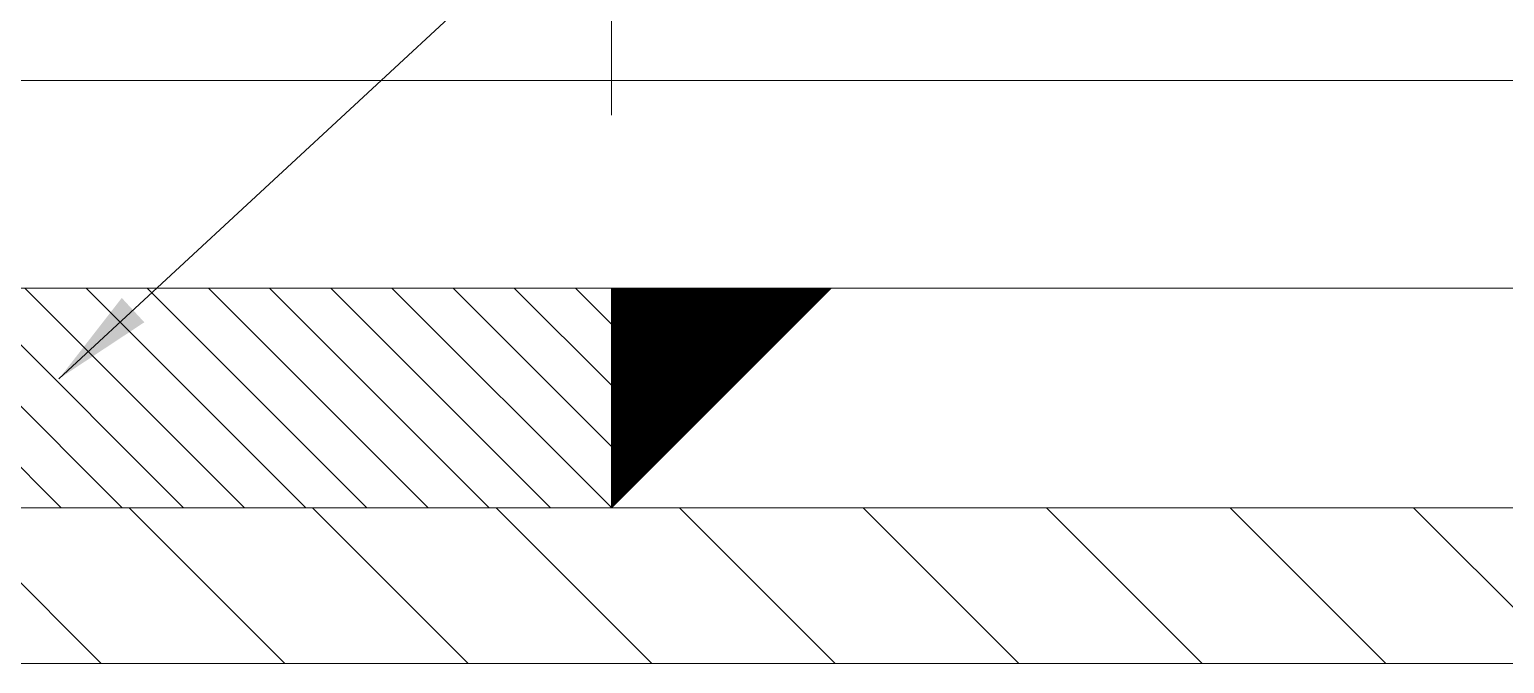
# Model space of a CAD drawing. Extents: x 174420 to 213214, y -41877 to -13498.
# Drawn here: x 212049 to 212561, y -25820 to -25600 of the extents above; entities that cross this region are included whole.
import ezdxf

# ---------------------------------------------------------------- set-up
doc = ezdxf.new("R2010")
doc.units = 0
doc.header["$LTSCALE"] = 500
doc.header["$MEASUREMENT"] = 0
doc.layers.get('0').update_dxf_attribs({"linetype": 'CONTINUOUS', "lineweight": 9})
doc.layers.add('COTAS', color=2, linetype='CONTINUOUS', lineweight=9)
doc.layers.add('FIBRA', color=3, linetype='CONTINUOUS', lineweight=20)
doc.styles.get("Standard").update_dxf_attribs({"font": 'SIMPLEX.shx', "width": 0.8, "height": 80})
doc.dimstyles.new('ISO-25', dxfattribs={"dimtxt": 2.5, "dimasz": 2.5, "dimexe": 1.25, "dimexo": 0.625, "dimtad": 1, "dimtih": 1, "dimdec": 4, "dimdsep": 46, "dimtxsty": 'Standard', "dimcen": 2.5, "dimadec": 0, "dimazin": 0, "dimtfac": 1, "dimtdec": 4, "dimtmove": 0, "dimatfit": 3, "dimfxl": 1, "dimtvp": 1, "dimtolj": 1, "dimtzin": 0, "dimarcsym": 0})

# ---------------------------------------------------------------- blocks, each defined once
blk = doc.blocks.new('*X5')
at = {"color": 0}
for p, q in [((-684.02, 2941.14), (-684, 2941.16)), ((-684.02, 2940.96), (-683.82, 2941.16)), ((-684.02, 2940.78), (-683.64, 2941.16)), ((-684.02, 2940.61), (-683.46, 2941.16)), ((-684.02, 2940.43), (-683.29, 2941.16)), ((-684.02, 2940.25), (-683.11, 2941.16)), ((-684.02, 2940.08), (-682.93, 2941.16)), ((-684.02, 2939.9), (-682.76, 2941.16)), ((-684.02, 2939.72), (-682.58, 2941.16)), ((-684.02, 2939.55), (-682.4, 2941.16)), ((-684.02, 2939.37), (-682.23, 2941.16)), ((-684.02, 2939.19), (-682.05, 2941.16)), ((-684.02, 2939.02), (-681.87, 2941.16)), ((-684.02, 2938.84), (-681.7, 2941.16)), ((-684.02, 2938.66), (-681.52, 2941.16)), ((-684.02, 2938.49), (-681.34, 2941.16)), ((-684.02, 2938.31), (-681.17, 2941.16)), ((-684.02, 2938.13), (-680.99, 2941.16)), ((-684.02, 2937.96), (-680.81, 2941.16)), ((-684.02, 2937.78), (-680.64, 2941.16)), ((-684.02, 2937.6), (-680.46, 2941.16)), ((-684.02, 2937.42), (-680.28, 2941.16)), ((-684.02, 2937.25), (-680.11, 2941.16)), ((-684.02, 2937.07), (-679.93, 2941.16)), ((-684.02, 2936.89), (-679.75, 2941.16)), ((-684.02, 2936.72), (-679.58, 2941.16)), ((-684.02, 2936.54), (-679.4, 2941.16)), ((-684.02, 2936.36), (-679.22, 2941.16)), ((-684.02, 2936.19), (-679.05, 2941.16)), ((-684.02, 2936.01), (-678.87, 2941.16)), ((-684.02, 2935.83), (-678.69, 2941.16)), ((-684.02, 2935.66), (-678.52, 2941.16)), ((-684.02, 2935.48), (-678.34, 2941.16)), ((-684.02, 2935.3), (-678.16, 2941.16)), ((-684.02, 2935.13), (-677.98, 2941.16)), ((-684.02, 2934.95), (-677.81, 2941.16)), ((-684.02, 2934.77), (-677.63, 2941.16)), ((-684.02, 2934.6), (-677.45, 2941.16)), ((-684.02, 2934.42), (-677.28, 2941.16)), ((-684.02, 2934.24), (-677.1, 2941.16)), ((-684.02, 2934.07), (-676.92, 2941.16)), ((-684.02, 2933.89), (-676.75, 2941.16)), ((-684.02, 2933.71), (-676.57, 2941.16)), ((-684.02, 2933.54), (-676.39, 2941.16)), ((-684.02, 2933.36), (-676.22, 2941.16)), ((-684.02, 2933.18), (-676.04, 2941.16)), ((-684.02, 2933.01), (-675.86, 2941.16)), ((-684.02, 2932.83), (-675.69, 2941.16)), ((-684.02, 2932.65), (-675.51, 2941.16)), ((-684.02, 2932.48), (-675.33, 2941.16)), ((-684.02, 2932.3), (-675.16, 2941.16)), ((-684.02, 2932.12), (-674.98, 2941.16)), ((-684.02, 2931.94), (-674.8, 2941.16)), ((-684.02, 2931.77), (-674.63, 2941.16)), ((-684.02, 2931.59), (-674.45, 2941.16)), ((-684.02, 2931.41), (-674.27, 2941.16)), ((-684.02, 2931.24), (-674.1, 2941.16)), ((-684.02, 2931.06), (-673.92, 2941.16)), ((-684.02, 2930.88), (-673.74, 2941.16)), ((-684.02, 2930.71), (-673.57, 2941.16)), ((-684.02, 2930.53), (-673.39, 2941.16)), ((-684.02, 2930.35), (-673.21, 2941.16)), ((-684.02, 2930.18), (-673.04, 2941.16)), ((-684.02, 2930), (-672.86, 2941.16)), ((-684.02, 2929.82), (-672.68, 2941.16)), ((-684.02, 2929.65), (-672.5, 2941.16)), ((-684.02, 2929.47), (-672.33, 2941.16)), ((-684.02, 2929.29), (-672.15, 2941.16)), ((-684.02, 2929.12), (-671.97, 2941.16)), ((-684.02, 2928.94), (-671.8, 2941.16)), ((-684.02, 2928.76), (-671.62, 2941.16)), ((-684.02, 2928.59), (-671.44, 2941.16)), ((-684.02, 2928.41), (-671.27, 2941.16)), ((-684.02, 2928.23), (-671.09, 2941.16)), ((-684.02, 2928.06), (-670.91, 2941.16)), ((-684.02, 2927.88), (-670.74, 2941.16)), ((-684.02, 2927.7), (-670.56, 2941.16)), ((-684.02, 2927.53), (-670.38, 2941.16)), ((-684.02, 2927.35), (-670.21, 2941.16)), ((-684.02, 2927.17), (-670.03, 2941.16)), ((-684.02, 2926.99), (-669.85, 2941.16)), ((-684.02, 2926.82), (-669.68, 2941.16)), ((-684.02, 2926.64), (-669.5, 2941.16)), ((-684.02, 2926.46), (-669.32, 2941.16)), ((-684.02, 2926.29), (-669.15, 2941.16)), ((-684.02, 2926.11), (-668.97, 2941.16)), ((-684.02, 2925.93), (-668.79, 2941.16)), ((-684.02, 2925.76), (-668.62, 2941.16)), ((-684.02, 2925.58), (-668.44, 2941.16)), ((-684.02, 2925.4), (-668.26, 2941.16)), ((-684.02, 2925.23), (-668.09, 2941.16)), ((-684.02, 2925.05), (-667.91, 2941.16)), ((-684.02, 2924.87), (-667.73, 2941.16)), ((-684.02, 2924.7), (-667.55, 2941.16)), ((-684.02, 2924.52), (-667.38, 2941.16)), ((-684.02, 2924.34), (-667.2, 2941.16)), ((-684.02, 2924.17), (-667.02, 2941.16)), ((-684.02, 2923.99), (-666.85, 2941.16)), ((-684.02, 2923.81), (-666.67, 2941.16)), ((-684.02, 2923.64), (-666.49, 2941.16)), ((-684.02, 2923.46), (-666.32, 2941.16)), ((-684.02, 2923.28), (-666.14, 2941.16)), ((-684.02, 2923.11), (-665.96, 2941.16)), ((-684.02, 2922.93), (-665.79, 2941.16)), ((-684.02, 2922.75), (-665.61, 2941.16)), ((-684.02, 2922.58), (-665.43, 2941.16)), ((-684.02, 2922.4), (-665.26, 2941.16)), ((-684.02, 2922.22), (-665.08, 2941.16)), ((-684.02, 2922.05), (-664.9, 2941.16)), ((-684.02, 2921.87), (-664.73, 2941.16)), ((-684.02, 2921.69), (-664.55, 2941.16)), ((-684.02, 2921.51), (-664.37, 2941.16)), ((-684.02, 2921.34), (-664.2, 2941.16)), ((-684.02, 2921.16), (-664.02, 2941.16)), ((-684.02, 2920.98), (-663.84, 2941.16)), ((-684.02, 2920.81), (-663.67, 2941.16)), ((-684.02, 2920.63), (-663.49, 2941.16)), ((-684.02, 2920.45), (-663.31, 2941.16)), ((-684.02, 2920.28), (-663.14, 2941.16)), ((-684.02, 2920.1), (-662.96, 2941.16)), ((-684.02, 2919.92), (-662.78, 2941.16)), ((-684.02, 2919.75), (-662.61, 2941.16)), ((-684.02, 2919.57), (-662.43, 2941.16)), ((-684.02, 2919.39), (-662.25, 2941.16)), ((-684.02, 2919.22), (-662.07, 2941.16)), ((-684.02, 2919.04), (-661.9, 2941.16)), ((-684.02, 2918.86), (-661.72, 2941.16)), ((-684.02, 2918.69), (-661.54, 2941.16)), ((-684.02, 2918.51), (-661.37, 2941.16)), ((-684.02, 2918.33), (-661.19, 2941.16)), ((-684.02, 2918.16), (-661.01, 2941.16)), ((-684.02, 2917.98), (-660.84, 2941.16)), ((-684.02, 2917.8), (-660.66, 2941.16)), ((-684.02, 2917.63), (-660.48, 2941.16)), ((-684.02, 2917.45), (-660.31, 2941.16)), ((-684.02, 2917.27), (-660.13, 2941.16)), ((-684.02, 2917.1), (-659.95, 2941.16)), ((-684.02, 2916.92), (-659.78, 2941.16)), ((-684.02, 2916.74), (-659.6, 2941.16)), ((-684.02, 2916.57), (-659.42, 2941.16)), ((-684.02, 2916.39), (-659.25, 2941.16)), ((-684.02, 2916.21), (-659.07, 2941.16)), ((-684.02, 2916.03), (-658.89, 2941.16)), ((-684.02, 2915.86), (-658.72, 2941.16)), ((-684.02, 2915.68), (-658.54, 2941.16)), ((-684.02, 2915.5), (-658.36, 2941.16)), ((-684.02, 2915.33), (-658.19, 2941.16)), ((-684.02, 2915.15), (-658.01, 2941.16)), ((-684.02, 2914.97), (-657.83, 2941.16)), ((-684.02, 2914.8), (-657.66, 2941.16)), ((-684.02, 2914.62), (-657.48, 2941.16)), ((-684.02, 2914.44), (-657.3, 2941.16)), ((-684.02, 2914.27), (-657.13, 2941.16)), ((-684.02, 2914.09), (-656.95, 2941.16)), ((-684.02, 2913.91), (-656.77, 2941.16)), ((-684.02, 2913.74), (-656.59, 2941.16)), ((-684.02, 2913.56), (-656.42, 2941.16)), ((-684.02, 2913.38), (-656.24, 2941.16)), ((-684.02, 2913.21), (-656.06, 2941.16)), ((-684.02, 2913.03), (-655.89, 2941.16)), ((-684.02, 2912.85), (-655.71, 2941.16)), ((-684.02, 2912.68), (-655.53, 2941.16)), ((-684.02, 2912.5), (-655.36, 2941.16)), ((-684.02, 2912.32), (-655.18, 2941.16)), ((-684.02, 2912.15), (-655, 2941.16)), ((-684.02, 2911.97), (-654.83, 2941.16)), ((-684.02, 2911.79), (-654.65, 2941.16)), ((-684.02, 2911.62), (-654.47, 2941.16)), ((-684.02, 2911.44), (-654.3, 2941.16)), ((-684.02, 2911.26), (-654.12, 2941.16)), ((-684.02, 2911.09), (-653.94, 2941.16)), ((-684.02, 2910.91), (-653.77, 2941.16)), ((-684.02, 2910.73), (-653.59, 2941.16)), ((-684.02, 2910.55), (-653.41, 2941.16)), ((-684.02, 2910.38), (-653.24, 2941.16)), ((-684.02, 2910.2), (-653.06, 2941.16)), ((-684.02, 2910.02), (-652.88, 2941.16)), ((-684.02, 2909.85), (-652.71, 2941.16)), ((-684.02, 2909.67), (-652.53, 2941.16)), ((-684.02, 2909.49), (-652.35, 2941.16)), ((-684.02, 2909.32), (-652.18, 2941.16)), ((-684.02, 2909.14), (-652, 2941.16)), ((-684.02, 2908.96), (-651.82, 2941.16)), ((-684.02, 2908.79), (-651.65, 2941.16)), ((-684.02, 2908.61), (-651.47, 2941.16)), ((-684.02, 2908.43), (-651.29, 2941.16)), ((-684.02, 2908.26), (-651.11, 2941.16)), ((-684.02, 2908.08), (-650.94, 2941.16)), ((-684.02, 2907.9), (-650.76, 2941.16)), ((-684.02, 2907.73), (-650.58, 2941.16)), ((-684.02, 2907.55), (-650.41, 2941.16)), ((-684.02, 2907.37), (-650.23, 2941.16)), ((-684.02, 2907.2), (-650.05, 2941.16)), ((-684.02, 2907.02), (-649.88, 2941.16)), ((-684.02, 2906.84), (-649.7, 2941.16)), ((-684.02, 2906.67), (-649.52, 2941.16)), ((-684.02, 2906.49), (-649.35, 2941.16)), ((-684.02, 2906.31), (-649.17, 2941.16)), ((-684.02, 2906.14), (-648.99, 2941.16)), ((-684.02, 2905.96), (-648.82, 2941.16)), ((-684.02, 2905.78), (-648.64, 2941.16)), ((-684.02, 2905.6), (-648.46, 2941.16)), ((-684.02, 2905.43), (-648.29, 2941.16)), ((-684.02, 2905.25), (-648.11, 2941.16)), ((-684.02, 2905.07), (-647.93, 2941.16)), ((-684.02, 2904.9), (-647.76, 2941.16)), ((-684.02, 2904.72), (-647.58, 2941.16)), ((-684.02, 2904.54), (-647.4, 2941.16)), ((-684.02, 2904.37), (-647.23, 2941.16)), ((-684.02, 2904.19), (-647.05, 2941.16)), ((-684.02, 2904.01), (-646.87, 2941.16)), ((-684.02, 2903.84), (-646.7, 2941.16)), ((-684.02, 2903.66), (-646.52, 2941.16)), ((-684.02, 2903.48), (-646.34, 2941.16)), ((-684.02, 2903.31), (-646.16, 2941.16)), ((-684.02, 2903.13), (-645.99, 2941.16)), ((-684.02, 2902.95), (-645.81, 2941.16)), ((-684.02, 2902.78), (-645.63, 2941.16)), ((-684.02, 2902.6), (-645.46, 2941.16)), ((-684.02, 2902.42), (-645.28, 2941.16)), ((-684.02, 2902.25), (-645.1, 2941.16)), ((-684.02, 2902.07), (-644.93, 2941.16)), ((-684.02, 2901.89), (-644.75, 2941.16)), ((-684.02, 2901.72), (-644.57, 2941.16)), ((-684.02, 2901.54), (-644.4, 2941.16)), ((-684.02, 2901.36), (-644.22, 2941.16)), ((-684.02, 2901.19), (-644.04, 2941.16)), ((-684.02, 2901.01), (-643.87, 2941.16)), ((-684.02, 2900.83), (-643.69, 2941.16)), ((-684.02, 2900.66), (-643.51, 2941.16)), ((-684.02, 2900.48), (-643.34, 2941.16)), ((-684.02, 2900.3), (-643.16, 2941.16)), ((-684.02, 2900.12), (-642.98, 2941.16)), ((-684.02, 2899.95), (-642.81, 2941.16)), ((-684.02, 2899.77), (-642.63, 2941.16)), ((-684.02, 2899.59), (-642.45, 2941.16)), ((-684.02, 2899.42), (-642.28, 2941.16)), ((-684.02, 2899.24), (-642.1, 2941.16)), ((-684.02, 2899.06), (-641.92, 2941.16)), ((-684.02, 2898.89), (-641.75, 2941.16)), ((-684.02, 2898.71), (-641.57, 2941.16)), ((-684.02, 2898.53), (-641.39, 2941.16)), ((-684.02, 2898.36), (-641.22, 2941.16)), ((-684.02, 2898.18), (-641.04, 2941.16)), ((-684.02, 2898), (-640.86, 2941.16)), ((-684.02, 2897.83), (-640.68, 2941.16)), ((-684.02, 2897.65), (-640.51, 2941.16)), ((-684.02, 2897.47), (-640.33, 2941.16)), ((-684.02, 2897.3), (-640.15, 2941.16)), ((-684.02, 2897.12), (-639.98, 2941.16)), ((-684.02, 2896.94), (-639.8, 2941.16)), ((-684.02, 2896.77), (-639.62, 2941.16)), ((-684.02, 2896.59), (-639.45, 2941.16)), ((-684.02, 2896.41), (-639.27, 2941.16)), ((-684.02, 2896.24), (-639.09, 2941.16)), ((-684.02, 2896.06), (-638.92, 2941.16)), ((-684.02, 2895.88), (-638.74, 2941.16)), ((-684.02, 2895.71), (-638.56, 2941.16)), ((-684.02, 2895.53), (-638.39, 2941.16)), ((-684.02, 2895.35), (-638.21, 2941.16)), ((-684.02, 2895.18), (-638.03, 2941.16)), ((-684.02, 2895), (-637.86, 2941.16)), ((-684.02, 2894.82), (-637.68, 2941.16)), ((-684.02, 2894.64), (-637.5, 2941.16)), ((-684.02, 2894.47), (-637.33, 2941.16)), ((-684.02, 2894.29), (-637.15, 2941.16)), ((-684.02, 2894.11), (-636.97, 2941.16)), ((-684.02, 2893.94), (-636.8, 2941.16)), ((-684.02, 2893.76), (-636.62, 2941.16)), ((-684.02, 2893.58), (-636.44, 2941.16)), ((-684.02, 2893.41), (-636.27, 2941.16)), ((-684.02, 2893.23), (-636.09, 2941.16)), ((-684.02, 2893.05), (-635.91, 2941.16)), ((-684.02, 2892.88), (-635.74, 2941.16)), ((-684.02, 2892.7), (-635.56, 2941.16)), ((-684.02, 2892.52), (-635.38, 2941.16)), ((-684.02, 2892.35), (-635.2, 2941.16)), ((-684.02, 2892.17), (-635.03, 2941.16)), ((-684.02, 2891.99), (-634.85, 2941.16)), ((-684.02, 2891.82), (-634.67, 2941.16)), ((-684.02, 2891.64), (-634.5, 2941.16)), ((-684.02, 2891.46), (-634.32, 2941.16)), ((-684.02, 2891.29), (-634.14, 2941.16)), ((-684.02, 2891.11), (-633.97, 2941.16)), ((-684.02, 2890.93), (-633.79, 2941.16)), ((-684.02, 2890.76), (-633.61, 2941.16)), ((-684.02, 2890.58), (-633.44, 2941.16)), ((-684.02, 2890.4), (-633.26, 2941.16)), ((-684.02, 2890.23), (-633.08, 2941.16)), ((-684.02, 2890.05), (-632.91, 2941.16)), ((-684.02, 2889.87), (-632.73, 2941.16)), ((-684.02, 2889.7), (-632.55, 2941.16)), ((-684.02, 2889.52), (-632.38, 2941.16)), ((-684.02, 2889.34), (-632.2, 2941.16)), ((-684.02, 2889.16), (-632.02, 2941.16)), ((-684.02, 2888.99), (-631.85, 2941.16)), ((-684.02, 2888.81), (-631.67, 2941.16)), ((-684.02, 2888.63), (-631.49, 2941.16)), ((-684.02, 2888.46), (-631.32, 2941.16)), ((-684.02, 2888.28), (-631.14, 2941.16)), ((-684.02, 2888.1), (-630.96, 2941.16)), ((-684.02, 2887.93), (-630.79, 2941.16)), ((-684.02, 2887.75), (-630.61, 2941.16)), ((-684.02, 2887.57), (-630.43, 2941.16)), ((-684.02, 2887.4), (-630.26, 2941.16)), ((-684.02, 2887.22), (-630.08, 2941.16)), ((-684.02, 2887.04), (-629.9, 2941.16)), ((-684.02, 2886.87), (-629.72, 2941.16)), ((-684.02, 2886.69), (-629.55, 2941.16)), ((-684.02, 2886.51), (-629.37, 2941.16)), ((-684.02, 2886.34), (-629.19, 2941.16)), ((-684.02, 2886.16), (-629.02, 2941.16)), ((-684.02, 2885.98), (-628.84, 2941.16)), ((-684.02, 2885.81), (-628.66, 2941.16)), ((-684.02, 2885.63), (-628.49, 2941.16)), ((-684.02, 2885.45), (-628.31, 2941.16)), ((-684.02, 2885.28), (-628.13, 2941.16)), ((-684.02, 2885.1), (-627.96, 2941.16)), ((-684.02, 2884.92), (-627.78, 2941.16)), ((-684.02, 2884.75), (-627.6, 2941.16)), ((-684.02, 2884.57), (-627.43, 2941.16)), ((-684.02, 2884.39), (-627.25, 2941.16)), ((-684.02, 2884.22), (-627.07, 2941.16)), ((-684.02, 2884.04), (-626.9, 2941.16)), ((-684.02, 2883.86), (-626.72, 2941.16)), ((-684.02, 2883.68), (-626.54, 2941.16)), ((-684.02, 2883.51), (-626.37, 2941.16)), ((-684.02, 2883.33), (-626.19, 2941.16)), ((-684.02, 2883.15), (-626.01, 2941.16)), ((-684.02, 2882.98), (-625.84, 2941.16)), ((-684.02, 2882.8), (-625.66, 2941.16)), ((-684.02, 2882.62), (-625.48, 2941.16)), ((-684.02, 2882.45), (-625.31, 2941.16)), ((-684.02, 2882.27), (-625.13, 2941.16)), ((-684.02, 2882.09), (-624.95, 2941.16)), ((-684.02, 2881.92), (-624.78, 2941.16)), ((-684.02, 2881.74), (-624.6, 2941.16)), ((-684.02, 2881.56), (-624.42, 2941.16)), ((-684.02, 2881.39), (-624.24, 2941.16)), ((-684.02, 2881.21), (-624.07, 2941.16)), ((-684.02, 2881.03), (-623.89, 2941.16)), ((-684.02, 2880.86), (-623.71, 2941.16)), ((-684.02, 2880.68), (-623.54, 2941.16)), ((-684.02, 2880.5), (-623.36, 2941.16)), ((-684.02, 2880.33), (-623.18, 2941.16)), ((-684.02, 2880.15), (-623.01, 2941.16)), ((-684.02, 2879.97), (-622.83, 2941.16)), ((-684.02, 2879.8), (-622.65, 2941.16)), ((-684.02, 2879.62), (-622.48, 2941.16)), ((-684.02, 2879.44), (-622.3, 2941.16)), ((-684.02, 2879.27), (-622.12, 2941.16)), ((-684.02, 2879.09), (-621.95, 2941.16)), ((-684.02, 2878.91), (-621.77, 2941.16)), ((-684.02, 2878.73), (-621.59, 2941.16)), ((-684.02, 2878.56), (-621.42, 2941.16)), ((-684.02, 2878.38), (-621.24, 2941.16)), ((-684.02, 2878.2), (-621.06, 2941.16)), ((-684.02, 2878.03), (-620.89, 2941.16)), ((-684.02, 2877.85), (-620.71, 2941.16)), ((-684.02, 2877.67), (-620.53, 2941.16)), ((-652.3, 2909.39), (-684.02, 2941.11)), ((-652.39, 2909.3), (-684.02, 2940.93)), ((-652.48, 2909.21), (-684.02, 2940.75)), ((-652.57, 2909.12), (-684.02, 2940.58)), ((-652.65, 2909.03), (-684.02, 2940.4)), ((-652.74, 2908.94), (-684.02, 2940.22)), ((-652.83, 2908.86), (-684.02, 2940.05)), ((-652.92, 2908.77), (-684.02, 2939.87)), ((-653.01, 2908.68), (-684.02, 2939.69)), ((-653.1, 2908.59), (-684.02, 2939.52)), ((-653.19, 2908.5), (-684.02, 2939.34)), ((-653.27, 2908.41), (-684.02, 2939.16)), ((-653.36, 2908.33), (-684.02, 2938.99)), ((-653.45, 2908.24), (-684.02, 2938.81)), ((-653.54, 2908.15), (-684.02, 2938.63)), ((-653.63, 2908.06), (-684.02, 2938.46)), ((-653.72, 2907.97), (-684.02, 2938.28)), ((-653.8, 2907.88), (-684.02, 2938.1)), ((-653.89, 2907.79), (-684.02, 2937.93)), ((-653.98, 2907.71), (-684.02, 2937.75)), ((-654.07, 2907.62), (-684.02, 2937.57)), ((-654.16, 2907.53), (-684.02, 2937.4)), ((-654.25, 2907.44), (-684.02, 2937.22)), ((-652.21, 2909.47), (-683.9, 2941.16)), ((-652.12, 2909.56), (-683.73, 2941.16)), ((-652.04, 2909.65), (-683.55, 2941.16)), ((-651.95, 2909.74), (-683.37, 2941.16)), ((-651.86, 2909.83), (-683.2, 2941.16)), ((-651.77, 2909.92), (-683.02, 2941.16)), ((-651.68, 2910), (-682.84, 2941.16)), ((-651.59, 2910.09), (-682.67, 2941.16)), ((-651.51, 2910.18), (-682.49, 2941.16)), ((-651.42, 2910.27), (-682.31, 2941.16)), ((-651.33, 2910.36), (-682.14, 2941.16)), ((-651.24, 2910.45), (-681.96, 2941.16)), ((-651.15, 2910.54), (-681.78, 2941.16)), ((-651.06, 2910.62), (-681.6, 2941.16)), ((-650.98, 2910.71), (-681.43, 2941.16)), ((-650.89, 2910.8), (-681.25, 2941.16)), ((-650.8, 2910.89), (-681.07, 2941.16)), ((-650.71, 2910.98), (-680.9, 2941.16)), ((-650.62, 2911.07), (-680.72, 2941.16)), ((-650.53, 2911.15), (-680.54, 2941.16)), ((-650.44, 2911.24), (-680.37, 2941.16)), ((-650.36, 2911.33), (-680.19, 2941.16)), ((-650.27, 2911.42), (-680.01, 2941.16)), ((-650.18, 2911.51), (-679.84, 2941.16)), ((-650.09, 2911.6), (-679.66, 2941.16)), ((-650, 2911.68), (-679.48, 2941.16)), ((-649.91, 2911.77), (-679.31, 2941.16)), ((-649.83, 2911.86), (-679.13, 2941.16)), ((-649.74, 2911.95), (-678.95, 2941.16)), ((-649.65, 2912.04), (-678.78, 2941.16)), ((-649.56, 2912.13), (-678.6, 2941.16)), ((-649.47, 2912.21), (-678.42, 2941.16)), ((-649.38, 2912.3), (-678.25, 2941.16)), ((-649.3, 2912.39), (-678.07, 2941.16)), ((-649.21, 2912.48), (-677.89, 2941.16)), ((-649.12, 2912.57), (-677.72, 2941.16)), ((-649.03, 2912.66), (-677.54, 2941.16)), ((-648.94, 2912.74), (-677.36, 2941.16)), ((-648.85, 2912.83), (-677.19, 2941.16)), ((-648.77, 2912.92), (-677.01, 2941.16)), ((-648.68, 2913.01), (-676.83, 2941.16)), ((-648.59, 2913.1), (-676.66, 2941.16)), ((-648.5, 2913.19), (-676.48, 2941.16)), ((-648.41, 2913.28), (-676.3, 2941.16)), ((-648.32, 2913.36), (-676.12, 2941.16)), ((-648.24, 2913.45), (-675.95, 2941.16)), ((-648.15, 2913.54), (-675.77, 2941.16)), ((-648.06, 2913.63), (-675.59, 2941.16)), ((-647.97, 2913.72), (-675.42, 2941.16)), ((-647.88, 2913.81), (-675.24, 2941.16)), ((-647.79, 2913.89), (-675.06, 2941.16)), ((-647.7, 2913.98), (-674.89, 2941.16)), ((-647.62, 2914.07), (-674.71, 2941.16)), ((-647.53, 2914.16), (-674.53, 2941.16)), ((-647.44, 2914.25), (-674.36, 2941.16)), ((-647.35, 2914.34), (-674.18, 2941.16)), ((-647.26, 2914.42), (-674, 2941.16)), ((-647.17, 2914.51), (-673.83, 2941.16)), ((-647.09, 2914.6), (-673.65, 2941.16)), ((-647, 2914.69), (-673.47, 2941.16)), ((-646.91, 2914.78), (-673.3, 2941.16)), ((-646.82, 2914.87), (-673.12, 2941.16)), ((-646.73, 2914.95), (-672.94, 2941.16)), ((-646.64, 2915.04), (-672.77, 2941.16)), ((-646.56, 2915.13), (-672.59, 2941.16)), ((-646.47, 2915.22), (-672.41, 2941.16)), ((-646.38, 2915.31), (-672.24, 2941.16)), ((-646.29, 2915.4), (-672.06, 2941.16)), ((-646.2, 2915.48), (-671.88, 2941.16)), ((-646.11, 2915.57), (-671.71, 2941.16)), ((-646.03, 2915.66), (-671.53, 2941.16)), ((-645.94, 2915.75), (-671.35, 2941.16)), ((-645.85, 2915.84), (-671.17, 2941.16)), ((-645.76, 2915.93), (-671, 2941.16)), ((-645.67, 2916.02), (-670.82, 2941.16)), ((-645.58, 2916.1), (-670.64, 2941.16)), ((-645.5, 2916.19), (-670.47, 2941.16)), ((-645.41, 2916.28), (-670.29, 2941.16)), ((-645.32, 2916.37), (-670.11, 2941.16)), ((-645.23, 2916.46), (-669.94, 2941.16)), ((-645.14, 2916.55), (-669.76, 2941.16)), ((-645.05, 2916.63), (-669.58, 2941.16)), ((-644.96, 2916.72), (-669.41, 2941.16)), ((-644.88, 2916.81), (-669.23, 2941.16)), ((-644.79, 2916.9), (-669.05, 2941.16)), ((-644.7, 2916.99), (-668.88, 2941.16)), ((-644.61, 2917.08), (-668.7, 2941.16)), ((-644.52, 2917.16), (-668.52, 2941.16)), ((-644.43, 2917.25), (-668.35, 2941.16)), ((-644.35, 2917.34), (-668.17, 2941.16)), ((-644.26, 2917.43), (-667.99, 2941.16)), ((-644.17, 2917.52), (-667.82, 2941.16)), ((-644.08, 2917.61), (-667.64, 2941.16)), ((-643.99, 2917.69), (-667.46, 2941.16)), ((-643.9, 2917.78), (-667.29, 2941.16)), ((-643.82, 2917.87), (-667.11, 2941.16)), ((-643.73, 2917.96), (-666.93, 2941.16)), ((-643.64, 2918.05), (-666.76, 2941.16)), ((-643.55, 2918.14), (-666.58, 2941.16)), ((-643.46, 2918.22), (-666.4, 2941.16)), ((-643.37, 2918.31), (-666.23, 2941.16)), ((-643.29, 2918.4), (-666.05, 2941.16)), ((-643.2, 2918.49), (-665.87, 2941.16)), ((-643.11, 2918.58), (-665.69, 2941.16)), ((-643.02, 2918.67), (-665.52, 2941.16)), ((-642.93, 2918.76), (-665.34, 2941.16)), ((-642.84, 2918.84), (-665.16, 2941.16)), ((-642.76, 2918.93), (-664.99, 2941.16)), ((-642.67, 2919.02), (-664.81, 2941.16)), ((-642.58, 2919.11), (-664.63, 2941.16)), ((-642.49, 2919.2), (-664.46, 2941.16)), ((-642.4, 2919.29), (-664.28, 2941.16)), ((-642.31, 2919.37), (-664.1, 2941.16)), ((-642.22, 2919.46), (-663.93, 2941.16)), ((-642.14, 2919.55), (-663.75, 2941.16)), ((-642.05, 2919.64), (-663.57, 2941.16)), ((-641.96, 2919.73), (-663.4, 2941.16)), ((-641.87, 2919.82), (-663.22, 2941.16)), ((-641.78, 2919.9), (-663.04, 2941.16)), ((-641.69, 2919.99), (-662.87, 2941.16)), ((-641.61, 2920.08), (-662.69, 2941.16)), ((-641.52, 2920.17), (-662.51, 2941.16)), ((-641.43, 2920.26), (-662.34, 2941.16)), ((-641.34, 2920.35), (-662.16, 2941.16)), ((-641.25, 2920.43), (-661.98, 2941.16)), ((-641.16, 2920.52), (-661.81, 2941.16)), ((-641.08, 2920.61), (-661.63, 2941.16)), ((-640.99, 2920.7), (-661.45, 2941.16)), ((-640.9, 2920.79), (-661.28, 2941.16)), ((-640.81, 2920.88), (-661.1, 2941.16)), ((-640.72, 2920.96), (-660.92, 2941.16)), ((-640.63, 2921.05), (-660.75, 2941.16)), ((-640.55, 2921.14), (-660.57, 2941.16)), ((-640.46, 2921.23), (-660.39, 2941.16)), ((-640.37, 2921.32), (-660.21, 2941.16)), ((-640.28, 2921.41), (-660.04, 2941.16)), ((-640.19, 2921.5), (-659.86, 2941.16)), ((-640.1, 2921.58), (-659.68, 2941.16)), ((-640.02, 2921.67), (-659.51, 2941.16)), ((-639.93, 2921.76), (-659.33, 2941.16)), ((-639.84, 2921.85), (-659.15, 2941.16)), ((-639.75, 2921.94), (-658.98, 2941.16)), ((-639.66, 2922.03), (-658.8, 2941.16)), ((-639.57, 2922.11), (-658.62, 2941.16)), ((-639.48, 2922.2), (-658.45, 2941.16)), ((-639.4, 2922.29), (-658.27, 2941.16)), ((-639.31, 2922.38), (-658.09, 2941.16)), ((-639.22, 2922.47), (-657.92, 2941.16)), ((-639.13, 2922.56), (-657.74, 2941.16)), ((-639.04, 2922.64), (-657.56, 2941.16)), ((-638.95, 2922.73), (-657.39, 2941.16)), ((-638.87, 2922.82), (-657.21, 2941.16)), ((-638.78, 2922.91), (-657.03, 2941.16)), ((-638.69, 2923), (-656.86, 2941.16)), ((-638.6, 2923.09), (-656.68, 2941.16)), ((-638.51, 2923.17), (-656.5, 2941.16)), ((-638.42, 2923.26), (-656.33, 2941.16)), ((-638.34, 2923.35), (-656.15, 2941.16)), ((-638.25, 2923.44), (-655.97, 2941.16)), ((-638.16, 2923.53), (-655.8, 2941.16)), ((-638.07, 2923.62), (-655.62, 2941.16)), ((-637.98, 2923.7), (-655.44, 2941.16)), ((-637.89, 2923.79), (-655.27, 2941.16)), ((-637.81, 2923.88), (-655.09, 2941.16)), ((-637.72, 2923.97), (-654.91, 2941.16)), ((-637.63, 2924.06), (-654.73, 2941.16)), ((-637.54, 2924.15), (-654.56, 2941.16)), ((-637.45, 2924.24), (-654.38, 2941.16)), ((-637.36, 2924.32), (-654.2, 2941.16)), ((-637.28, 2924.41), (-654.03, 2941.16)), ((-637.19, 2924.5), (-653.85, 2941.16)), ((-637.1, 2924.59), (-653.67, 2941.16)), ((-637.01, 2924.68), (-653.5, 2941.16)), ((-636.92, 2924.77), (-653.32, 2941.16)), ((-636.83, 2924.85), (-653.14, 2941.16)), ((-636.74, 2924.94), (-652.97, 2941.16)), ((-636.66, 2925.03), (-652.79, 2941.16)), ((-636.57, 2925.12), (-652.61, 2941.16)), ((-636.48, 2925.21), (-652.44, 2941.16)), ((-636.39, 2925.3), (-652.26, 2941.16)), ((-636.3, 2925.38), (-652.08, 2941.16)), ((-636.21, 2925.47), (-651.91, 2941.16)), ((-636.13, 2925.56), (-651.73, 2941.16)), ((-636.04, 2925.65), (-651.55, 2941.16)), ((-635.95, 2925.74), (-651.38, 2941.16)), ((-635.86, 2925.83), (-651.2, 2941.16)), ((-635.77, 2925.91), (-651.02, 2941.16)), ((-635.68, 2926), (-650.85, 2941.16)), ((-635.6, 2926.09), (-650.67, 2941.16)), ((-635.51, 2926.18), (-650.49, 2941.16)), ((-635.42, 2926.27), (-650.32, 2941.16)), ((-635.33, 2926.36), (-650.14, 2941.16)), ((-635.24, 2926.44), (-649.96, 2941.16)), ((-635.15, 2926.53), (-649.78, 2941.16)), ((-635.07, 2926.62), (-649.61, 2941.16)), ((-634.98, 2926.71), (-649.43, 2941.16)), ((-634.89, 2926.8), (-649.25, 2941.16)), ((-634.8, 2926.89), (-649.08, 2941.16)), ((-634.71, 2926.98), (-648.9, 2941.16)), ((-634.62, 2927.06), (-648.72, 2941.16)), ((-634.54, 2927.15), (-648.55, 2941.16)), ((-634.45, 2927.24), (-648.37, 2941.16)), ((-634.36, 2927.33), (-648.19, 2941.16)), ((-634.27, 2927.42), (-648.02, 2941.16)), ((-634.18, 2927.51), (-647.84, 2941.16)), ((-634.09, 2927.59), (-647.66, 2941.16)), ((-634, 2927.68), (-647.49, 2941.16)), ((-633.92, 2927.77), (-647.31, 2941.16)), ((-633.83, 2927.86), (-647.13, 2941.16)), ((-633.74, 2927.95), (-646.96, 2941.16)), ((-633.65, 2928.04), (-646.78, 2941.16)), ((-633.56, 2928.12), (-646.6, 2941.16)), ((-633.47, 2928.21), (-646.43, 2941.16)), ((-633.39, 2928.3), (-646.25, 2941.16)), ((-633.3, 2928.39), (-646.07, 2941.16)), ((-633.21, 2928.48), (-645.9, 2941.16)), ((-633.12, 2928.57), (-645.72, 2941.16)), ((-633.03, 2928.65), (-645.54, 2941.16)), ((-632.94, 2928.74), (-645.37, 2941.16)), ((-632.86, 2928.83), (-645.19, 2941.16)), ((-632.77, 2928.92), (-645.01, 2941.16)), ((-632.68, 2929.01), (-644.84, 2941.16)), ((-632.59, 2929.1), (-644.66, 2941.16)), ((-632.5, 2929.18), (-644.48, 2941.16)), ((-632.41, 2929.27), (-644.3, 2941.16)), ((-632.33, 2929.36), (-644.13, 2941.16)), ((-632.24, 2929.45), (-643.95, 2941.16)), ((-632.15, 2929.54), (-643.77, 2941.16)), ((-632.06, 2929.63), (-643.6, 2941.16)), ((-631.97, 2929.72), (-643.42, 2941.16)), ((-631.88, 2929.8), (-643.24, 2941.16)), ((-631.8, 2929.89), (-643.07, 2941.16)), ((-631.71, 2929.98), (-642.89, 2941.16)), ((-631.62, 2930.07), (-642.71, 2941.16)), ((-631.53, 2930.16), (-642.54, 2941.16)), ((-631.44, 2930.25), (-642.36, 2941.16)), ((-631.35, 2930.33), (-642.18, 2941.16)), ((-631.26, 2930.42), (-642.01, 2941.16)), ((-631.18, 2930.51), (-641.83, 2941.16)), ((-631.09, 2930.6), (-641.65, 2941.16)), ((-631, 2930.69), (-641.48, 2941.16)), ((-630.91, 2930.78), (-641.3, 2941.16)), ((-630.82, 2930.86), (-641.12, 2941.16)), ((-630.73, 2930.95), (-640.95, 2941.16)), ((-630.65, 2931.04), (-640.77, 2941.16)), ((-630.56, 2931.13), (-640.59, 2941.16)), ((-630.47, 2931.22), (-640.42, 2941.16)), ((-630.38, 2931.31), (-640.24, 2941.16)), ((-630.29, 2931.39), (-640.06, 2941.16)), ((-630.2, 2931.48), (-639.89, 2941.16)), ((-630.12, 2931.57), (-639.71, 2941.16)), ((-630.03, 2931.66), (-639.53, 2941.16)), ((-629.94, 2931.75), (-639.36, 2941.16)), ((-629.85, 2931.84), (-639.18, 2941.16)), ((-629.76, 2931.92), (-639, 2941.16)), ((-629.67, 2932.01), (-638.82, 2941.16)), ((-629.59, 2932.1), (-638.65, 2941.16)), ((-629.5, 2932.19), (-638.47, 2941.16)), ((-629.41, 2932.28), (-638.29, 2941.16)), ((-629.32, 2932.37), (-638.12, 2941.16)), ((-629.23, 2932.46), (-637.94, 2941.16)), ((-629.14, 2932.54), (-637.76, 2941.16)), ((-629.05, 2932.63), (-637.59, 2941.16)), ((-628.97, 2932.72), (-637.41, 2941.16)), ((-628.88, 2932.81), (-637.23, 2941.16)), ((-628.79, 2932.9), (-637.06, 2941.16)), ((-628.7, 2932.99), (-636.88, 2941.16)), ((-628.61, 2933.07), (-636.7, 2941.16)), ((-628.52, 2933.16), (-636.53, 2941.16)), ((-628.44, 2933.25), (-636.35, 2941.16)), ((-628.35, 2933.34), (-636.17, 2941.16)), ((-628.26, 2933.43), (-636, 2941.16)), ((-628.17, 2933.52), (-635.82, 2941.16)), ((-628.08, 2933.6), (-635.64, 2941.16)), ((-627.99, 2933.69), (-635.47, 2941.16)), ((-627.91, 2933.78), (-635.29, 2941.16)), ((-627.82, 2933.87), (-635.11, 2941.16)), ((-627.73, 2933.96), (-634.94, 2941.16)), ((-627.64, 2934.05), (-634.76, 2941.16)), ((-627.55, 2934.13), (-634.58, 2941.16)), ((-627.46, 2934.22), (-634.41, 2941.16)), ((-627.38, 2934.31), (-634.23, 2941.16)), ((-627.29, 2934.4), (-634.05, 2941.16)), ((-627.2, 2934.49), (-633.88, 2941.16)), ((-627.11, 2934.58), (-633.7, 2941.16)), ((-627.02, 2934.67), (-633.52, 2941.16)), ((-626.93, 2934.75), (-633.34, 2941.16)), ((-626.85, 2934.84), (-633.17, 2941.16)), ((-626.76, 2934.93), (-632.99, 2941.16)), ((-626.67, 2935.02), (-632.81, 2941.16)), ((-626.58, 2935.11), (-632.64, 2941.16)), ((-626.49, 2935.2), (-632.46, 2941.16)), ((-626.4, 2935.28), (-632.28, 2941.16)), ((-626.31, 2935.37), (-632.11, 2941.16)), ((-626.23, 2935.46), (-631.93, 2941.16)), ((-626.14, 2935.55), (-631.75, 2941.16)), ((-626.05, 2935.64), (-631.58, 2941.16)), ((-625.96, 2935.73), (-631.4, 2941.16)), ((-625.87, 2935.81), (-631.22, 2941.16)), ((-625.78, 2935.9), (-631.05, 2941.16)), ((-625.7, 2935.99), (-630.87, 2941.16)), ((-625.61, 2936.08), (-630.69, 2941.16)), ((-625.52, 2936.17), (-630.52, 2941.16)), ((-625.43, 2936.26), (-630.34, 2941.16)), ((-625.34, 2936.34), (-630.16, 2941.16)), ((-625.25, 2936.43), (-629.99, 2941.16)), ((-625.17, 2936.52), (-629.81, 2941.16)), ((-625.08, 2936.61), (-629.63, 2941.16)), ((-624.99, 2936.7), (-629.46, 2941.16)), ((-624.9, 2936.79), (-629.28, 2941.16)), ((-624.81, 2936.87), (-629.1, 2941.16)), ((-624.72, 2936.96), (-628.93, 2941.16)), ((-624.64, 2937.05), (-628.75, 2941.16)), ((-624.55, 2937.14), (-628.57, 2941.16)), ((-624.46, 2937.23), (-628.39, 2941.16)), ((-624.37, 2937.32), (-628.22, 2941.16)), ((-624.28, 2937.41), (-628.04, 2941.16)), ((-624.19, 2937.49), (-627.86, 2941.16)), ((-624.11, 2937.58), (-627.69, 2941.16)), ((-624.02, 2937.67), (-627.51, 2941.16)), ((-623.93, 2937.76), (-627.33, 2941.16)), ((-623.84, 2937.85), (-627.16, 2941.16)), ((-623.75, 2937.94), (-626.98, 2941.16)), ((-623.66, 2938.02), (-626.8, 2941.16)), ((-623.57, 2938.11), (-626.63, 2941.16)), ((-623.49, 2938.2), (-626.45, 2941.16)), ((-623.4, 2938.29), (-626.27, 2941.16)), ((-623.31, 2938.38), (-626.1, 2941.16)), ((-623.22, 2938.47), (-625.92, 2941.16)), ((-623.13, 2938.55), (-625.74, 2941.16)), ((-623.04, 2938.64), (-625.57, 2941.16)), ((-622.96, 2938.73), (-625.39, 2941.16)), ((-622.87, 2938.82), (-625.21, 2941.16)), ((-622.78, 2938.91), (-625.04, 2941.16)), ((-622.69, 2939), (-624.86, 2941.16)), ((-622.6, 2939.08), (-624.68, 2941.16)), ((-622.51, 2939.17), (-624.51, 2941.16)), ((-622.43, 2939.26), (-624.33, 2941.16)), ((-622.34, 2939.35), (-624.15, 2941.16)), ((-622.25, 2939.44), (-623.98, 2941.16)), ((-622.16, 2939.53), (-623.8, 2941.16)), ((-622.07, 2939.61), (-623.62, 2941.16)), ((-621.98, 2939.7), (-623.45, 2941.16)), ((-621.9, 2939.79), (-623.27, 2941.16)), ((-621.81, 2939.88), (-623.09, 2941.16)), ((-621.72, 2939.97), (-622.91, 2941.16)), ((-621.63, 2940.06), (-622.74, 2941.16)), ((-621.54, 2940.15), (-622.56, 2941.16)), ((-621.45, 2940.23), (-622.38, 2941.16)), ((-621.37, 2940.32), (-622.21, 2941.16)), ((-621.28, 2940.41), (-622.03, 2941.16)), ((-621.19, 2940.5), (-621.85, 2941.16)), ((-621.1, 2940.59), (-621.68, 2941.16)), ((-621.01, 2940.68), (-621.5, 2941.16)), ((-620.92, 2940.76), (-621.32, 2941.16)), ((-620.83, 2940.85), (-621.15, 2941.16)), ((-620.75, 2940.94), (-620.97, 2941.16)), ((-620.66, 2941.03), (-620.79, 2941.16)), ((-620.57, 2941.12), (-620.62, 2941.16)), ((-654.33, 2907.35), (-684.02, 2937.04)), ((-654.42, 2907.26), (-684.02, 2936.86)), ((-654.51, 2907.18), (-684.02, 2936.69)), ((-654.6, 2907.09), (-684.02, 2936.51)), ((-654.69, 2907), (-684.02, 2936.33)), ((-654.78, 2906.91), (-684.02, 2936.16)), ((-654.86, 2906.82), (-684.02, 2935.98)), ((-654.95, 2906.73), (-684.02, 2935.8)), ((-655.04, 2906.65), (-684.02, 2935.63)), ((-655.13, 2906.56), (-684.02, 2935.45)), ((-655.22, 2906.47), (-684.02, 2935.27)), ((-655.31, 2906.38), (-684.02, 2935.1)), ((-655.39, 2906.29), (-684.02, 2934.92)), ((-655.48, 2906.2), (-684.02, 2934.74)), ((-655.57, 2906.12), (-684.02, 2934.57)), ((-655.66, 2906.03), (-684.02, 2934.39)), ((-655.75, 2905.94), (-684.02, 2934.21)), ((-655.84, 2905.85), (-684.02, 2934.04)), ((-655.93, 2905.76), (-684.02, 2933.86)), ((-656.01, 2905.67), (-684.02, 2933.68)), ((-656.1, 2905.59), (-684.02, 2933.51)), ((-656.19, 2905.5), (-684.02, 2933.33)), ((-656.28, 2905.41), (-684.02, 2933.15)), ((-656.37, 2905.32), (-684.02, 2932.98)), ((-656.46, 2905.23), (-684.02, 2932.8)), ((-656.54, 2905.14), (-684.02, 2932.62)), ((-656.63, 2905.05), (-684.02, 2932.45)), ((-656.72, 2904.97), (-684.02, 2932.27)), ((-656.81, 2904.88), (-684.02, 2932.09)), ((-656.9, 2904.79), (-684.02, 2931.92)), ((-656.99, 2904.7), (-684.02, 2931.74)), ((-657.07, 2904.61), (-684.02, 2931.56)), ((-657.16, 2904.52), (-684.02, 2931.38)), ((-657.25, 2904.44), (-684.02, 2931.21)), ((-657.34, 2904.35), (-684.02, 2931.03)), ((-657.43, 2904.26), (-684.02, 2930.85)), ((-657.52, 2904.17), (-684.02, 2930.68)), ((-657.6, 2904.08), (-684.02, 2930.5)), ((-657.69, 2903.99), (-684.02, 2930.32)), ((-657.78, 2903.91), (-684.02, 2930.15)), ((-657.87, 2903.82), (-684.02, 2929.97)), ((-657.96, 2903.73), (-684.02, 2929.79)), ((-658.05, 2903.64), (-684.02, 2929.62)), ((-658.13, 2903.55), (-684.02, 2929.44)), ((-658.22, 2903.46), (-684.02, 2929.26)), ((-658.31, 2903.38), (-684.02, 2929.09)), ((-658.4, 2903.29), (-684.02, 2928.91)), ((-658.49, 2903.2), (-684.02, 2928.73)), ((-658.58, 2903.11), (-684.02, 2928.56)), ((-658.67, 2903.02), (-684.02, 2928.38)), ((-658.75, 2902.93), (-684.02, 2928.2)), ((-658.84, 2902.85), (-684.02, 2928.03)), ((-658.93, 2902.76), (-684.02, 2927.85)), ((-659.02, 2902.67), (-684.02, 2927.67)), ((-659.11, 2902.58), (-684.02, 2927.5)), ((-659.2, 2902.49), (-684.02, 2927.32)), ((-659.28, 2902.4), (-684.02, 2927.14)), ((-659.37, 2902.31), (-684.02, 2926.97)), ((-659.46, 2902.23), (-684.02, 2926.79)), ((-659.55, 2902.14), (-684.02, 2926.61)), ((-659.64, 2902.05), (-684.02, 2926.43)), ((-659.73, 2901.96), (-684.02, 2926.26)), ((-659.81, 2901.87), (-684.02, 2926.08)), ((-659.9, 2901.78), (-684.02, 2925.9)), ((-659.99, 2901.7), (-684.02, 2925.73)), ((-660.08, 2901.61), (-684.02, 2925.55)), ((-660.17, 2901.52), (-684.02, 2925.37)), ((-660.26, 2901.43), (-684.02, 2925.2)), ((-660.34, 2901.34), (-684.02, 2925.02)), ((-660.43, 2901.25), (-684.02, 2924.84)), ((-660.52, 2901.17), (-684.02, 2924.67)), ((-660.61, 2901.08), (-684.02, 2924.49)), ((-660.7, 2900.99), (-684.02, 2924.31)), ((-660.79, 2900.9), (-684.02, 2924.14)), ((-660.87, 2900.81), (-684.02, 2923.96)), ((-660.96, 2900.72), (-684.02, 2923.78)), ((-661.05, 2900.64), (-684.02, 2923.61)), ((-661.14, 2900.55), (-684.02, 2923.43)), ((-661.23, 2900.46), (-684.02, 2923.25)), ((-661.32, 2900.37), (-684.02, 2923.08)), ((-661.41, 2900.28), (-684.02, 2922.9)), ((-661.49, 2900.19), (-684.02, 2922.72)), ((-661.58, 2900.11), (-684.02, 2922.55)), ((-661.67, 2900.02), (-684.02, 2922.37)), ((-661.76, 2899.93), (-684.02, 2922.19)), ((-661.85, 2899.84), (-684.02, 2922.02)), ((-661.94, 2899.75), (-684.02, 2921.84)), ((-662.02, 2899.66), (-684.02, 2921.66)), ((-662.11, 2899.57), (-684.02, 2921.49)), ((-662.2, 2899.49), (-684.02, 2921.31)), ((-662.29, 2899.4), (-684.02, 2921.13)), ((-662.38, 2899.31), (-684.02, 2920.95)), ((-662.47, 2899.22), (-684.02, 2920.78)), ((-662.55, 2899.13), (-684.02, 2920.6)), ((-662.64, 2899.04), (-684.02, 2920.42)), ((-662.73, 2898.96), (-684.02, 2920.25)), ((-662.82, 2898.87), (-684.02, 2920.07)), ((-662.91, 2898.78), (-684.02, 2919.89)), ((-663, 2898.69), (-684.02, 2919.72)), ((-663.08, 2898.6), (-684.02, 2919.54)), ((-663.17, 2898.51), (-684.02, 2919.36)), ((-663.26, 2898.43), (-684.02, 2919.19)), ((-663.35, 2898.34), (-684.02, 2919.01)), ((-663.44, 2898.25), (-684.02, 2918.83)), ((-663.53, 2898.16), (-684.02, 2918.66)), ((-663.61, 2898.07), (-684.02, 2918.48)), ((-663.7, 2897.98), (-684.02, 2918.3)), ((-663.79, 2897.9), (-684.02, 2918.13)), ((-663.88, 2897.81), (-684.02, 2917.95)), ((-663.97, 2897.72), (-684.02, 2917.77)), ((-664.06, 2897.63), (-684.02, 2917.6)), ((-664.15, 2897.54), (-684.02, 2917.42)), ((-664.23, 2897.45), (-684.02, 2917.24)), ((-664.32, 2897.37), (-684.02, 2917.07)), ((-664.41, 2897.28), (-684.02, 2916.89)), ((-664.5, 2897.19), (-684.02, 2916.71)), ((-664.59, 2897.1), (-684.02, 2916.54)), ((-664.68, 2897.01), (-684.02, 2916.36)), ((-664.76, 2896.92), (-684.02, 2916.18)), ((-664.85, 2896.83), (-684.02, 2916.01)), ((-664.94, 2896.75), (-684.02, 2915.83)), ((-665.03, 2896.66), (-684.02, 2915.65)), ((-665.12, 2896.57), (-684.02, 2915.47)), ((-665.21, 2896.48), (-684.02, 2915.3)), ((-665.29, 2896.39), (-684.02, 2915.12)), ((-665.38, 2896.3), (-684.02, 2914.94)), ((-665.47, 2896.22), (-684.02, 2914.77)), ((-665.56, 2896.13), (-684.02, 2914.59)), ((-665.65, 2896.04), (-684.02, 2914.41)), ((-665.74, 2895.95), (-684.02, 2914.24)), ((-665.82, 2895.86), (-684.02, 2914.06)), ((-665.91, 2895.77), (-684.02, 2913.88)), ((-666, 2895.69), (-684.02, 2913.71)), ((-666.09, 2895.6), (-684.02, 2913.53)), ((-666.18, 2895.51), (-684.02, 2913.35)), ((-666.27, 2895.42), (-684.02, 2913.18)), ((-666.35, 2895.33), (-684.02, 2913)), ((-666.44, 2895.24), (-684.02, 2912.82)), ((-666.53, 2895.16), (-684.02, 2912.65)), ((-666.62, 2895.07), (-684.02, 2912.47)), ((-666.71, 2894.98), (-684.02, 2912.29)), ((-666.8, 2894.89), (-684.02, 2912.12)), ((-666.89, 2894.8), (-684.02, 2911.94)), ((-666.97, 2894.71), (-684.02, 2911.76)), ((-667.06, 2894.63), (-684.02, 2911.59)), ((-667.15, 2894.54), (-684.02, 2911.41)), ((-667.24, 2894.45), (-684.02, 2911.23)), ((-667.33, 2894.36), (-684.02, 2911.06)), ((-667.42, 2894.27), (-684.02, 2910.88)), ((-667.5, 2894.18), (-684.02, 2910.7)), ((-667.59, 2894.09), (-684.02, 2910.53)), ((-667.68, 2894.01), (-684.02, 2910.35)), ((-667.77, 2893.92), (-684.02, 2910.17)), ((-667.86, 2893.83), (-684.02, 2909.99)), ((-667.95, 2893.74), (-684.02, 2909.82)), ((-668.03, 2893.65), (-684.02, 2909.64)), ((-668.12, 2893.56), (-684.02, 2909.46)), ((-668.21, 2893.48), (-684.02, 2909.29)), ((-668.3, 2893.39), (-684.02, 2909.11)), ((-668.39, 2893.3), (-684.02, 2908.93)), ((-668.48, 2893.21), (-684.02, 2908.76)), ((-668.56, 2893.12), (-684.02, 2908.58)), ((-668.65, 2893.03), (-684.02, 2908.4)), ((-668.74, 2892.95), (-684.02, 2908.23)), ((-668.83, 2892.86), (-684.02, 2908.05)), ((-668.92, 2892.77), (-684.02, 2907.87)), ((-669.01, 2892.68), (-684.02, 2907.7)), ((-669.09, 2892.59), (-684.02, 2907.52)), ((-669.18, 2892.5), (-684.02, 2907.34)), ((-669.27, 2892.42), (-684.02, 2907.17)), ((-669.36, 2892.33), (-684.02, 2906.99)), ((-669.45, 2892.24), (-684.02, 2906.81)), ((-669.54, 2892.15), (-684.02, 2906.64)), ((-669.63, 2892.06), (-684.02, 2906.46)), ((-669.71, 2891.97), (-684.02, 2906.28)), ((-669.8, 2891.89), (-684.02, 2906.11)), ((-669.89, 2891.8), (-684.02, 2905.93)), ((-669.98, 2891.71), (-684.02, 2905.75)), ((-670.07, 2891.62), (-684.02, 2905.58)), ((-670.16, 2891.53), (-684.02, 2905.4)), ((-670.24, 2891.44), (-684.02, 2905.22)), ((-670.33, 2891.35), (-684.02, 2905.04)), ((-670.42, 2891.27), (-684.02, 2904.87)), ((-670.51, 2891.18), (-684.02, 2904.69)), ((-670.6, 2891.09), (-684.02, 2904.51)), ((-670.69, 2891), (-684.02, 2904.34)), ((-670.77, 2890.91), (-684.02, 2904.16)), ((-670.86, 2890.82), (-684.02, 2903.98)), ((-670.95, 2890.74), (-684.02, 2903.81)), ((-671.04, 2890.65), (-684.02, 2903.63)), ((-671.13, 2890.56), (-684.02, 2903.45)), ((-671.22, 2890.47), (-684.02, 2903.28)), ((-671.3, 2890.38), (-684.02, 2903.1)), ((-671.39, 2890.29), (-684.02, 2902.92)), ((-671.48, 2890.21), (-684.02, 2902.75)), ((-671.57, 2890.12), (-684.02, 2902.57)), ((-671.66, 2890.03), (-684.02, 2902.39)), ((-671.75, 2889.94), (-684.02, 2902.22)), ((-671.83, 2889.85), (-684.02, 2902.04)), ((-671.92, 2889.76), (-684.02, 2901.86)), ((-672.01, 2889.68), (-684.02, 2901.69)), ((-672.1, 2889.59), (-684.02, 2901.51)), ((-672.19, 2889.5), (-684.02, 2901.33)), ((-672.28, 2889.41), (-684.02, 2901.16)), ((-672.37, 2889.32), (-684.02, 2900.98)), ((-672.45, 2889.23), (-684.02, 2900.8)), ((-672.54, 2889.15), (-684.02, 2900.63)), ((-672.63, 2889.06), (-684.02, 2900.45)), ((-672.72, 2888.97), (-684.02, 2900.27)), ((-672.81, 2888.88), (-684.02, 2900.1)), ((-672.9, 2888.79), (-684.02, 2899.92)), ((-672.98, 2888.7), (-684.02, 2899.74)), ((-673.07, 2888.61), (-684.02, 2899.56)), ((-673.16, 2888.53), (-684.02, 2899.39)), ((-673.25, 2888.44), (-684.02, 2899.21)), ((-673.34, 2888.35), (-684.02, 2899.03)), ((-673.43, 2888.26), (-684.02, 2898.86)), ((-673.51, 2888.17), (-684.02, 2898.68)), ((-673.6, 2888.08), (-684.02, 2898.5)), ((-673.69, 2888), (-684.02, 2898.33)), ((-673.78, 2887.91), (-684.02, 2898.15)), ((-673.87, 2887.82), (-684.02, 2897.97)), ((-673.96, 2887.73), (-684.02, 2897.8)), ((-674.04, 2887.64), (-684.02, 2897.62)), ((-674.13, 2887.55), (-684.02, 2897.44)), ((-674.22, 2887.47), (-684.02, 2897.27)), ((-674.31, 2887.38), (-684.02, 2897.09)), ((-674.4, 2887.29), (-684.02, 2896.91)), ((-674.49, 2887.2), (-684.02, 2896.74)), ((-674.57, 2887.11), (-684.02, 2896.56)), ((-674.66, 2887.02), (-684.02, 2896.38)), ((-674.75, 2886.94), (-684.02, 2896.21)), ((-674.84, 2886.85), (-684.02, 2896.03)), ((-674.93, 2886.76), (-684.02, 2895.85)), ((-675.02, 2886.67), (-684.02, 2895.68)), ((-675.11, 2886.58), (-684.02, 2895.5)), ((-675.19, 2886.49), (-684.02, 2895.32)), ((-675.28, 2886.4), (-684.02, 2895.15)), ((-675.37, 2886.32), (-684.02, 2894.97)), ((-675.46, 2886.23), (-684.02, 2894.79)), ((-675.55, 2886.14), (-684.02, 2894.62)), ((-675.64, 2886.05), (-684.02, 2894.44)), ((-675.72, 2885.96), (-684.02, 2894.26)), ((-675.81, 2885.87), (-684.02, 2894.08)), ((-675.9, 2885.79), (-684.02, 2893.91)), ((-675.99, 2885.7), (-684.02, 2893.73)), ((-676.08, 2885.61), (-684.02, 2893.55)), ((-676.17, 2885.52), (-684.02, 2893.38)), ((-676.25, 2885.43), (-684.02, 2893.2)), ((-676.34, 2885.34), (-684.02, 2893.02)), ((-676.43, 2885.26), (-684.02, 2892.85)), ((-676.52, 2885.17), (-684.02, 2892.67)), ((-676.61, 2885.08), (-684.02, 2892.49)), ((-676.7, 2884.99), (-684.02, 2892.32)), ((-676.78, 2884.9), (-684.02, 2892.14)), ((-676.87, 2884.81), (-684.02, 2891.96)), ((-676.96, 2884.73), (-684.02, 2891.79)), ((-677.05, 2884.64), (-684.02, 2891.61)), ((-677.14, 2884.55), (-684.02, 2891.43)), ((-677.23, 2884.46), (-684.02, 2891.26)), ((-677.32, 2884.37), (-684.02, 2891.08)), ((-677.4, 2884.28), (-684.02, 2890.9)), ((-677.49, 2884.2), (-684.02, 2890.73)), ((-677.58, 2884.11), (-684.02, 2890.55)), ((-677.67, 2884.02), (-684.02, 2890.37)), ((-677.76, 2883.93), (-684.02, 2890.2)), ((-677.85, 2883.84), (-684.02, 2890.02)), ((-677.93, 2883.75), (-684.02, 2889.84)), ((-678.02, 2883.66), (-684.02, 2889.67)), ((-678.11, 2883.58), (-684.02, 2889.49)), ((-678.2, 2883.49), (-684.02, 2889.31)), ((-678.29, 2883.4), (-684.02, 2889.14)), ((-678.38, 2883.31), (-684.02, 2888.96)), ((-678.46, 2883.22), (-684.02, 2888.78)), ((-678.55, 2883.13), (-684.02, 2888.6)), ((-678.64, 2883.05), (-684.02, 2888.43)), ((-678.73, 2882.96), (-684.02, 2888.25)), ((-678.82, 2882.87), (-684.02, 2888.07)), ((-678.91, 2882.78), (-684.02, 2887.9)), ((-678.99, 2882.69), (-684.02, 2887.72)), ((-679.08, 2882.6), (-684.02, 2887.54)), ((-679.17, 2882.52), (-684.02, 2887.37)), ((-679.26, 2882.43), (-684.02, 2887.19)), ((-679.35, 2882.34), (-684.02, 2887.01)), ((-679.44, 2882.25), (-684.02, 2886.84)), ((-679.52, 2882.16), (-684.02, 2886.66)), ((-679.61, 2882.07), (-684.02, 2886.48)), ((-679.7, 2881.99), (-684.02, 2886.31)), ((-679.79, 2881.9), (-684.02, 2886.13)), ((-679.88, 2881.81), (-684.02, 2885.95)), ((-679.97, 2881.72), (-684.02, 2885.78)), ((-680.06, 2881.63), (-684.02, 2885.6)), ((-680.14, 2881.54), (-684.02, 2885.42)), ((-680.23, 2881.46), (-684.02, 2885.25)), ((-680.32, 2881.37), (-684.02, 2885.07)), ((-680.41, 2881.28), (-684.02, 2884.89)), ((-680.5, 2881.19), (-684.02, 2884.72)), ((-680.59, 2881.1), (-684.02, 2884.54)), ((-680.67, 2881.01), (-684.02, 2884.36)), ((-680.76, 2880.92), (-684.02, 2884.19)), ((-680.85, 2880.84), (-684.02, 2884.01)), ((-680.94, 2880.75), (-684.02, 2883.83)), ((-681.03, 2880.66), (-684.02, 2883.66)), ((-681.12, 2880.57), (-684.02, 2883.48)), ((-681.2, 2880.48), (-684.02, 2883.3)), ((-681.29, 2880.39), (-684.02, 2883.12)), ((-681.38, 2880.31), (-684.02, 2882.95)), ((-681.47, 2880.22), (-684.02, 2882.77)), ((-681.56, 2880.13), (-684.02, 2882.59)), ((-681.65, 2880.04), (-684.02, 2882.42)), ((-681.73, 2879.95), (-684.02, 2882.24)), ((-681.82, 2879.86), (-684.02, 2882.06)), ((-681.91, 2879.78), (-684.02, 2881.89)), ((-682, 2879.69), (-684.02, 2881.71)), ((-682.09, 2879.6), (-684.02, 2881.53)), ((-682.18, 2879.51), (-684.02, 2881.36)), ((-682.26, 2879.42), (-684.02, 2881.18)), ((-682.35, 2879.33), (-684.02, 2881)), ((-682.44, 2879.25), (-684.02, 2880.83)), ((-682.53, 2879.16), (-684.02, 2880.65)), ((-682.62, 2879.07), (-684.02, 2880.47)), ((-682.71, 2878.98), (-684.02, 2880.3)), ((-682.8, 2878.89), (-684.02, 2880.12)), ((-682.88, 2878.8), (-684.02, 2879.94)), ((-682.97, 2878.72), (-684.02, 2879.77)), ((-683.06, 2878.63), (-684.02, 2879.59)), ((-683.15, 2878.54), (-684.02, 2879.41)), ((-683.24, 2878.45), (-684.02, 2879.24)), ((-683.33, 2878.36), (-684.02, 2879.06)), ((-683.41, 2878.27), (-684.02, 2878.88)), ((-683.5, 2878.18), (-684.02, 2878.71)), ((-683.59, 2878.1), (-684.02, 2878.53)), ((-683.68, 2878.01), (-684.02, 2878.35)), ((-683.77, 2877.92), (-684.02, 2878.17)), ((-683.86, 2877.83), (-684.02, 2878)), ((-683.94, 2877.74), (-684.02, 2877.82))]:
    blk.add_line(p, q, dxfattribs=at)
blk = doc.blocks.new('*X8')
at = {"color": 0}
for p, q in [((-1339.71, 2877.66), (-1403.21, 2941.16)), ((-1322.03, 2877.66), (-1385.53, 2941.16)), ((-1304.35, 2877.66), (-1367.85, 2941.16)), ((-1286.67, 2877.66), (-1350.17, 2941.16)), ((-1269, 2877.66), (-1332.5, 2941.16)), ((-1251.32, 2877.66), (-1314.82, 2941.16)), ((-1233.64, 2877.66), (-1297.14, 2941.16)), ((-1215.96, 2877.66), (-1279.46, 2941.16)), ((-1198.29, 2877.66), (-1261.79, 2941.16)), ((-1180.61, 2877.66), (-1244.11, 2941.16)), ((-1162.93, 2877.66), (-1226.43, 2941.16)), ((-1145.25, 2877.66), (-1208.75, 2941.16)), ((-1127.58, 2877.66), (-1191.08, 2941.16)), ((-1109.9, 2877.66), (-1173.4, 2941.16)), ((-1092.22, 2877.66), (-1155.72, 2941.16)), ((-1074.54, 2877.66), (-1138.04, 2941.16)), ((-1056.86, 2877.66), (-1120.36, 2941.16)), ((-1039.19, 2877.66), (-1102.69, 2941.16)), ((-1021.51, 2877.66), (-1085.01, 2941.16)), ((-1003.83, 2877.66), (-1067.33, 2941.16)), ((-986.15, 2877.66), (-1049.65, 2941.16)), ((-968.48, 2877.66), (-1031.98, 2941.16)), ((-950.8, 2877.66), (-1014.3, 2941.16)), ((-933.12, 2877.66), (-996.62, 2941.16)), ((-915.44, 2877.66), (-978.94, 2941.16)), ((-897.81, 2877.71), (-961.27, 2941.16)), ((-897.81, 2895.39), (-943.59, 2941.16)), ((-897.81, 2913.06), (-925.91, 2941.16)), ((-897.81, 2930.74), (-908.23, 2941.16)), ((-1357.38, 2877.66), (-1405.81, 2926.09)), ((-1375.06, 2877.66), (-1405.81, 2908.41)), ((-1392.74, 2877.66), (-1405.81, 2890.73))]:
    blk.add_line(p, q, dxfattribs=at)

msp = doc.modelspace()

# ---------------------------------------------------------------- hatches: boundary and pattern name
at = {"layer": 'COTAS', "linetype": 'Continuous', "lineweight": 9}
h = msp.add_hatch(dxfattribs=at)
h.set_pattern_fill('ANSI31', color=256, scale=360, angle=90, style=0)
h.set_pattern_definition([(135, (223625.564, -11215.565), (-31.8198, -31.8198), [])])
h.paths.add_polyline_path([(211946.39, -25766.07), (212000.39, -25820.07), (212662.57, -25820.07), (212696.57, -25766.07)])
h.paths.add_polyline_path([(211910.39, -25689.87), (211946.39, -25653.87), (211910.39, -25617.87), (211982.39, -25617.87), (211946.39, -25653.87), (211982.39, -25689.87)])

# ---------------------------------------------------------------- linework, layer by layer
at = {"lineweight": 9}
for p, q in [((211235.26, -25617.87), (212789.88, -25617.87)), ((211189.93, -25689.87), (212744.55, -25689.87)), ((211141.95, -25766.07), (212696.57, -25766.07))]:
    msp.add_line(p, q, dxfattribs=at)
at = {"layer": 'COTAS', "lineweight": 9}
for p, q in [((212251.19, -25629.87), (212251.19, -25246.08)), ((212251.19, -25629.87), (212251.19, -25246.08)), ((212251.19, -25689.87), (212251.19, -25766.07)), ((212251.19, -25766.07), (212327.39, -25689.87))]:
    msp.add_line(p, q, dxfattribs=at)
at = {"layer": 'FIBRA', "lineweight": 9}
msp.add_line((211107.95, -25820.07), (212662.57, -25820.07), dxfattribs=at)

# ---------------------------------------------------------------- block references
at = {"layer": 'COTAS', "lineweight": 9, "xscale": 1.2, "yscale": 1.2, "zscale": 1.2}
for name, p in [('*X5', (213072.02, -29219.27)), ('*X8', (213328.56, -29219.27))]:
    msp.add_blockref(name, p, dxfattribs=at)

# ---------------------------------------------------------------- leaders
at = {"layer": 'COTAS', "lineweight": 9, "annotation_type": 0, "has_hookline": 1, "hookline_direction": 0}
msp.add_leader([(212059.58, -25721.31), (212623.83, -25198.87), (213037.02, -25198.87)], dimstyle='ISO-25', override={"dimasz": 35}, dxfattribs=at)

doc.saveas('drawing.dxf')
